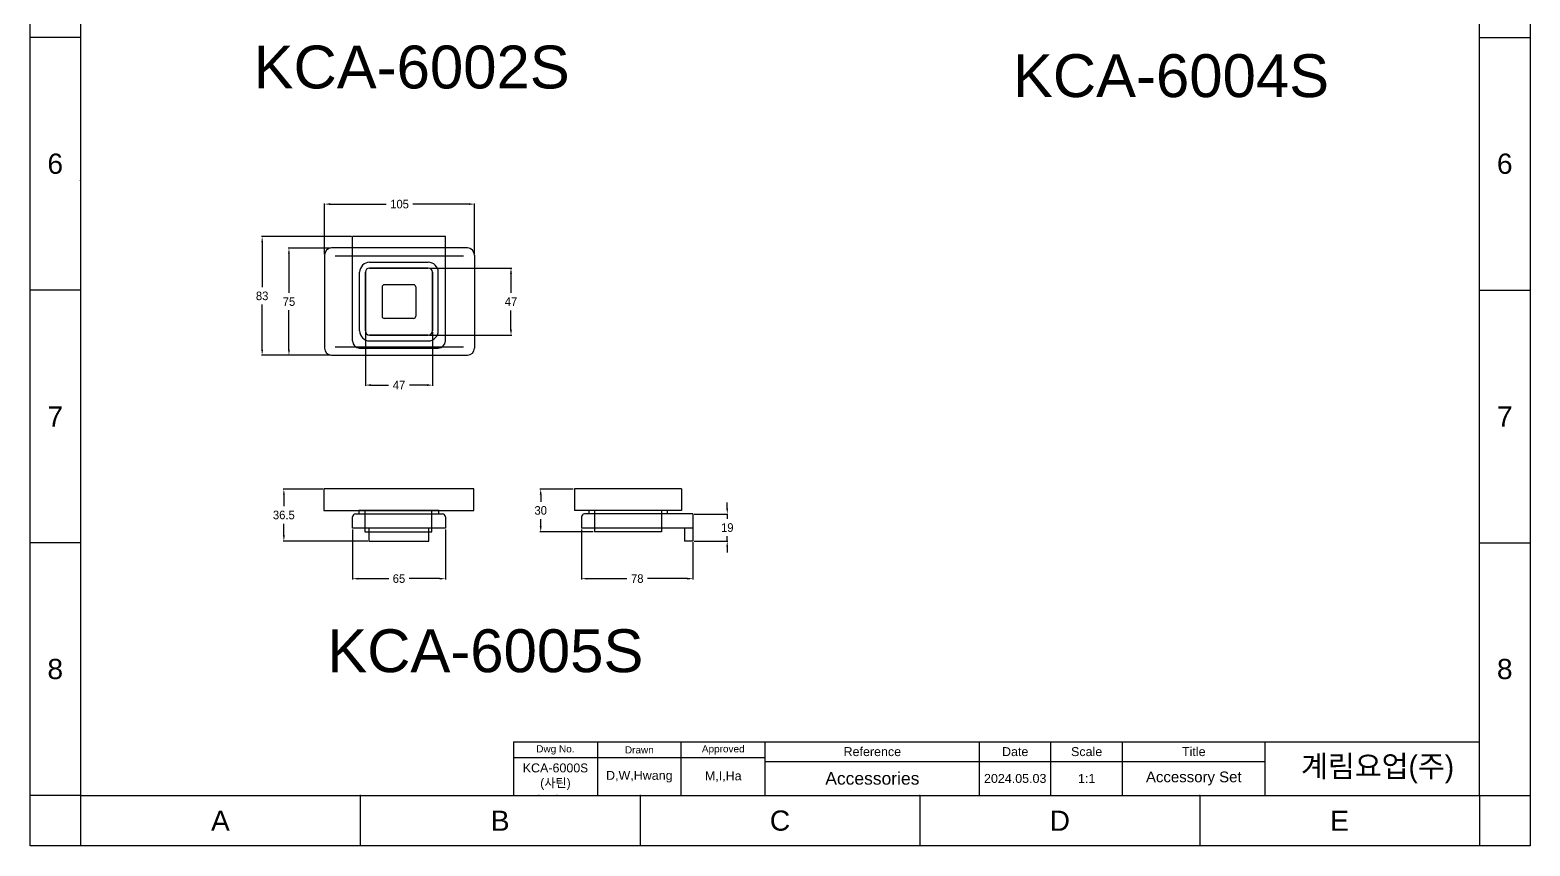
# Model space of a CAD drawing. Header units: millimetres. Extents: x 4953 to 6003, y 1069 to 2553.
# Drawn here: x 4953 to 6003, y 1069 to 1639 of the extents above; entities that cross this region are included whole.
import ezdxf

# ---------------------------------------------------------------- set-up
doc = ezdxf.new("R2010")
doc.units = ezdxf.units.MM
doc.linetypes.add('CENTERX2', pattern=[101.6, 63.5, -12.7, 12.7, -12.7])
for name, color, linetype in [('DIM', 3, 'Continuous'), ('FORM', 7, 'Continuous'), ('hatch', 2, 'Continuous'), ('TEXT', 2, 'Continuous')]:
    doc.layers.add(name, color=color, linetype=linetype)
doc.styles.add('INUS_FONT', font='Gulim.ttf')
doc.styles.get("Standard").update_dxf_attribs({"font": 'arial.ttf'})
doc.dimstyles.new('시공도 스타일', dxfattribs={"dimscale": 0, "dimtxt": 2, "dimasz": 2, "dimexe": 0.5, "dimexo": 0.8, "dimtad": 1, "dimtih": 1, "dimtoh": 1, "dimdec": 1, "dimdsep": 46, "dimtxsty": 'INUS_FONT', "dimcen": 0, "dimclrd": 3, "dimclre": 3, "dimclrt": 4, "dimadec": 0, "dimazin": 0, "dimtfac": 1, "dimtdec": 1, "dimtmove": 0, "dimatfit": 3, "dimfxl": 1, "dimarcsym": 0})

# ---------------------------------------------------------------- blocks, each defined once
blk = doc.blocks.new('*D17')
at = {"layer": 'Defpoints', "color": 0, "ltscale": 1.5, "transparency": 16777216}
for p in [(5417.5, 1300.8), (5417.5, 1281.8), (5441.5, 1281.8)]:
    blk.add_point(p, dxfattribs=at)
at = {"layer": 'DIM', "color": 3, "lineweight": -2, "ltscale": 1.5, "transparency": 16777216}
for p, q in [((5441.5, 1304.8), (5441.5, 1308.8)), ((5418.3, 1300.8), (5442, 1300.8)), ((5441.5, 1300.8), (5441.5, 1297.4)), ((5418.3, 1281.8), (5442, 1281.8)), ((5441.5, 1281.8), (5441.5, 1285.2)), ((5441.5, 1277.8), (5441.5, 1273.8))]:
    blk.add_line(p, q, dxfattribs=at)
at = {"layer": 'DIM', "color": 3, "ltscale": 1.5, "transparency": 16777216}
for points in [[(5440.8, 1304.8), (5442.1, 1304.8), (5441.5, 1300.8)], [(5440.8, 1277.8), (5442.1, 1277.8), (5441.5, 1281.8)]]:
    blk.add_solid(points, dxfattribs=at)
at = {"layer": 'DIM', "color": 4, "ltscale": 1.5, "transparency": 16777216, "insert": (5441.5, 1291.3), "char_height": 6, "attachment_point": 5, "style": 'INUS_FONT'}
blk.add_mtext('19', dxfattribs=at)
blk = doc.blocks.new('*D16')
at = {"layer": 'Defpoints', "color": 0, "ltscale": 1.5, "transparency": 16777216}
for p in [(5334.5, 1318.3), (5310.9, 1288.3), (5348.5, 1288.3)]:
    blk.add_point(p, dxfattribs=at)
at = {"layer": 'DIM', "color": 3, "lineweight": -2, "ltscale": 1.5, "transparency": 16777216}
for p, q in [((5333.7, 1318.3), (5310.4, 1318.3)), ((5310.9, 1314.3), (5310.9, 1309.4)), ((5310.9, 1292.3), (5310.9, 1297.3)), ((5347.7, 1288.3), (5310.4, 1288.3))]:
    blk.add_line(p, q, dxfattribs=at)
at = {"layer": 'DIM', "color": 3, "ltscale": 1.5, "transparency": 16777216}
for points in [[(5310.2, 1314.3), (5311.6, 1314.3), (5310.9, 1318.3)], [(5310.2, 1292.3), (5311.6, 1292.3), (5310.9, 1288.3)]]:
    blk.add_solid(points, dxfattribs=at)
at = {"layer": 'DIM', "color": 4, "ltscale": 1.5, "transparency": 16777216, "insert": (5310.9, 1303.3), "char_height": 6, "attachment_point": 5, "style": 'INUS_FONT'}
blk.add_mtext('30', dxfattribs=at)
blk = doc.blocks.new('*D18')
at = {"layer": 'Defpoints', "color": 0, "ltscale": 1.5, "transparency": 16777216}
for p in [(5159.2, 1318.3), (5131.1, 1281.8), (5190.7, 1281.8)]:
    blk.add_point(p, dxfattribs=at)
at = {"layer": 'DIM', "color": 3, "lineweight": -2, "ltscale": 1.5, "transparency": 16777216}
for p, q in [((5158.4, 1318.3), (5130.6, 1318.3)), ((5131.1, 1314.3), (5131.1, 1306.2)), ((5131.1, 1285.8), (5131.1, 1294)), ((5189.9, 1281.8), (5130.6, 1281.8))]:
    blk.add_line(p, q, dxfattribs=at)
at = {"layer": 'DIM', "color": 3, "ltscale": 1.5, "transparency": 16777216}
for points in [[(5130.5, 1314.3), (5131.8, 1314.3), (5131.1, 1318.3)], [(5130.5, 1285.8), (5131.8, 1285.8), (5131.1, 1281.8)]]:
    blk.add_solid(points, dxfattribs=at)
at = {"layer": 'DIM', "color": 4, "ltscale": 1.5, "transparency": 16777216, "insert": (5131.1, 1300.1), "char_height": 6, "attachment_point": 5, "style": 'INUS_FONT'}
blk.add_mtext('36.5', dxfattribs=at)
blk = doc.blocks.new('*D19')
at = {"layer": 'Defpoints', "color": 0, "ltscale": 1.5, "transparency": 16777216}
for p in [(5179.2, 1494.9), (5115.9, 1411.9), (5164.6, 1411.9)]:
    blk.add_point(p, dxfattribs=at)
at = {"layer": 'DIM', "color": 3, "lineweight": -2, "ltscale": 1.5, "transparency": 16777216}
for p, q in [((5178.4, 1494.9), (5115.4, 1494.9)), ((5115.9, 1490.9), (5115.9, 1459.5)), ((5115.9, 1415.9), (5115.9, 1447.4)), ((5163.8, 1411.9), (5115.4, 1411.9))]:
    blk.add_line(p, q, dxfattribs=at)
at = {"layer": 'DIM', "color": 3, "ltscale": 1.5, "transparency": 16777216}
for points in [[(5115.3, 1490.9), (5116.6, 1490.9), (5115.9, 1494.9)], [(5115.3, 1415.9), (5116.6, 1415.9), (5115.9, 1411.9)]]:
    blk.add_solid(points, dxfattribs=at)
at = {"layer": 'DIM', "color": 4, "ltscale": 1.5, "transparency": 16777216, "insert": (5115.9, 1453.4), "char_height": 6, "attachment_point": 5, "style": 'INUS_FONT'}
blk.add_mtext('83', dxfattribs=at)
blk = doc.blocks.new('*D20')
at = {"layer": 'Defpoints', "color": 0, "ltscale": 1.5, "transparency": 16777216}
for p in [(5164.6, 1486.9), (5134.7, 1411.9), (5164.6, 1411.9)]:
    blk.add_point(p, dxfattribs=at)
at = {"layer": 'DIM', "color": 3, "lineweight": -2, "ltscale": 1.5, "transparency": 16777216}
for p, q in [((5163.8, 1486.9), (5134.2, 1486.9)), ((5134.7, 1482.9), (5134.7, 1455.5)), ((5134.7, 1415.9), (5134.7, 1443.4)), ((5163.8, 1411.9), (5134.2, 1411.9))]:
    blk.add_line(p, q, dxfattribs=at)
at = {"layer": 'DIM', "color": 3, "ltscale": 1.5, "transparency": 16777216}
for points in [[(5134, 1482.9), (5135.3, 1482.9), (5134.7, 1486.9)], [(5134, 1415.9), (5135.3, 1415.9), (5134.7, 1411.9)]]:
    blk.add_solid(points, dxfattribs=at)
at = {"layer": 'DIM', "color": 4, "ltscale": 1.5, "transparency": 16777216, "insert": (5134.7, 1449.4), "char_height": 6, "attachment_point": 5, "style": 'INUS_FONT'}
blk.add_mtext('75', dxfattribs=at)
blk = doc.blocks.new('*D21')
at = {"layer": 'Defpoints', "color": 0, "ltscale": 1.5, "transparency": 16777216}
for p in [(5339.5, 1290.8), (5417.5, 1281.8), (5417.5, 1255.6)]:
    blk.add_point(p, dxfattribs=at)
at = {"layer": 'DIM', "color": 3, "lineweight": -2, "ltscale": 1.5, "transparency": 16777216}
for p, q in [((5339.5, 1290), (5339.5, 1255.1)), ((5417.5, 1281), (5417.5, 1255.1)), ((5343.5, 1255.6), (5371.3, 1255.6)), ((5413.5, 1255.6), (5385.7, 1255.6))]:
    blk.add_line(p, q, dxfattribs=at)
at = {"layer": 'DIM', "color": 3, "ltscale": 1.5, "transparency": 16777216}
for points in [[(5343.5, 1256.2), (5343.5, 1254.9), (5339.5, 1255.6)], [(5413.5, 1256.2), (5413.5, 1254.9), (5417.5, 1255.6)]]:
    blk.add_solid(points, dxfattribs=at)
at = {"layer": 'DIM', "color": 4, "ltscale": 1.5, "transparency": 16777216, "insert": (5378.5, 1255.6), "char_height": 6, "attachment_point": 5, "style": 'INUS_FONT'}
blk.add_mtext('78', dxfattribs=at)
blk = doc.blocks.new('*D22')
at = {"layer": 'Defpoints', "color": 0, "ltscale": 1.5, "transparency": 16777216}
for p in [(5264.6, 1517.6), (5159.6, 1481.9), (5264.6, 1481.9)]:
    blk.add_point(p, dxfattribs=at)
at = {"layer": 'DIM', "color": 3, "lineweight": -2, "ltscale": 1.5, "transparency": 16777216}
for p, q in [((5159.6, 1482.7), (5159.6, 1518.1)), ((5163.6, 1517.6), (5202.8, 1517.6)), ((5260.6, 1517.6), (5221.3, 1517.6)), ((5264.6, 1482.7), (5264.6, 1518.1))]:
    blk.add_line(p, q, dxfattribs=at)
at = {"layer": 'DIM', "color": 3, "ltscale": 1.5, "transparency": 16777216}
for points in [[(5163.6, 1518.3), (5163.6, 1517), (5159.6, 1517.6)], [(5260.6, 1518.3), (5260.6, 1517), (5264.6, 1517.6)]]:
    blk.add_solid(points, dxfattribs=at)
at = {"layer": 'DIM', "color": 4, "ltscale": 1.5, "transparency": 16777216, "insert": (5212.1, 1517.6), "char_height": 6, "attachment_point": 5, "style": 'INUS_FONT'}
blk.add_mtext('105', dxfattribs=at)
blk = doc.blocks.new('*D23')
at = {"layer": 'Defpoints', "color": 0, "ltscale": 1.5, "transparency": 16777216}
for p in [(5179.2, 1290.8), (5244.2, 1290.8), (5244.2, 1255.6)]:
    blk.add_point(p, dxfattribs=at)
at = {"layer": 'DIM', "color": 3, "lineweight": -2, "ltscale": 1.5, "transparency": 16777216}
for p, q in [((5179.2, 1290), (5179.2, 1255.1)), ((5244.2, 1290), (5244.2, 1255.1)), ((5183.2, 1255.6), (5204.5, 1255.6)), ((5240.2, 1255.6), (5218.9, 1255.6))]:
    blk.add_line(p, q, dxfattribs=at)
at = {"layer": 'DIM', "color": 3, "ltscale": 1.5, "transparency": 16777216}
for points in [[(5183.2, 1256.2), (5183.2, 1254.9), (5179.2, 1255.6)], [(5240.2, 1256.2), (5240.2, 1254.9), (5244.2, 1255.6)]]:
    blk.add_solid(points, dxfattribs=at)
at = {"layer": 'DIM', "color": 4, "ltscale": 1.5, "transparency": 16777216, "insert": (5211.7, 1255.6), "char_height": 6, "attachment_point": 5, "style": 'INUS_FONT'}
blk.add_mtext('65', dxfattribs=at)
blk = doc.blocks.new('*D24')
at = {"layer": 'Defpoints', "color": 0, "ltscale": 1.5, "transparency": 16777216}
for p in [(5232.2, 1472.9), (5232.2, 1425.9), (5290.1, 1425.9)]:
    blk.add_point(p, dxfattribs=at)
at = {"layer": 'DIM', "color": 3, "lineweight": -2, "ltscale": 1.5, "transparency": 16777216}
for p, q in [((5233, 1472.9), (5290.6, 1472.9)), ((5290.1, 1468.9), (5290.1, 1455.5)), ((5290.1, 1429.9), (5290.1, 1443.3)), ((5233, 1425.9), (5290.6, 1425.9))]:
    blk.add_line(p, q, dxfattribs=at)
at = {"layer": 'DIM', "color": 3, "ltscale": 1.5, "transparency": 16777216}
for points in [[(5289.4, 1468.9), (5290.8, 1468.9), (5290.1, 1472.9)], [(5289.4, 1429.9), (5290.8, 1429.9), (5290.1, 1425.9)]]:
    blk.add_solid(points, dxfattribs=at)
at = {"layer": 'DIM', "color": 4, "ltscale": 1.5, "transparency": 16777216, "insert": (5290.1, 1449.4), "char_height": 6, "attachment_point": 5, "style": 'INUS_FONT'}
blk.add_mtext('47', dxfattribs=at)
blk = doc.blocks.new('*D25')
at = {"layer": 'Defpoints', "color": 0, "ltscale": 1.5, "transparency": 16777216}
for p in [(5188.2, 1428.9), (5235.2, 1428.9), (5235.2, 1391)]:
    blk.add_point(p, dxfattribs=at)
at = {"layer": 'DIM', "color": 3, "lineweight": -2, "ltscale": 1.5, "transparency": 16777216}
for p, q in [((5188.2, 1428.1), (5188.2, 1390.5)), ((5235.2, 1428.1), (5235.2, 1390.5)), ((5192.2, 1391), (5204.3, 1391)), ((5231.2, 1391), (5219, 1391))]:
    blk.add_line(p, q, dxfattribs=at)
at = {"layer": 'DIM', "color": 3, "ltscale": 1.5, "transparency": 16777216}
for points in [[(5192.2, 1391.7), (5192.2, 1390.3), (5188.2, 1391)], [(5231.2, 1391.7), (5231.2, 1390.3), (5235.2, 1391)]]:
    blk.add_solid(points, dxfattribs=at)
at = {"layer": 'DIM', "color": 4, "ltscale": 1.5, "transparency": 16777216, "insert": (5211.7, 1391), "char_height": 6, "attachment_point": 5, "style": 'INUS_FONT'}
blk.add_mtext('47', dxfattribs=at)

msp = doc.modelspace()

# ---------------------------------------------------------------- linework, layer by layer
for p, q in [((4988.76, 2518.04), (4988.76, 1103.9)), ((5968.05, 1103.9), (5968.05, 2518.04)), ((4988.76, 1634.2), (4953.41, 1634.2)), ((5968.05, 1634.2), (6003.41, 1634.2)), ((4988.76, 1457.43), (4953.41, 1457.43)), ((5968.05, 1457.43), (6003.41, 1457.43)), ((4988.76, 1280.67), (4953.41, 1280.67)), ((5968.05, 1280.67), (6003.41, 1280.67)), ((4988.76, 1103.9), (4953.41, 1103.9)), ((4988.76, 1103.9), (5968.05, 1103.9)), ((4988.76, 1103.9), (4988.76, 1068.55)), ((5184.62, 1103.9), (5184.62, 1068.55)), ((5380.48, 1103.9), (5380.48, 1068.55)), ((5576.34, 1103.9), (5576.34, 1068.55)), ((5772.19, 1103.9), (5772.19, 1068.55)), ((5968.05, 1103.9), (5968.05, 1068.55)), ((5968.05, 1103.9), (6003.41, 1103.9))]:
    msp.add_line(p, q)
at = {"ltscale": 1.5}
for p, q in [((5244.17, 1494.93), (5179.17, 1494.93)), ((5179.17, 1421.93), (5179.17, 1494.93)), ((5244.17, 1421.93), (5244.17, 1494.93)), ((5191.17, 1476.93), (5232.17, 1476.93)), ((5191.17, 1472.93), (5232.17, 1472.93)), ((5184.17, 1428.93), (5184.17, 1469.93)), ((5188.17, 1428.93), (5188.17, 1469.93)), ((5235.17, 1428.93), (5235.17, 1469.93)), ((5239.17, 1428.93), (5239.17, 1469.93)), ((5191.17, 1425.93), (5232.17, 1425.93)), ((5191.17, 1421.93), (5232.17, 1421.93)), ((5184.17, 1416.93), (5239.17, 1416.93)), ((5239.17, 1303.33), (5184.17, 1303.33)), ((5344.5, 1303.33), (5344.5, 1300.83)), ((5399.5, 1303.33), (5344.5, 1303.33)), ((5399.5, 1303.33), (5399.5, 1300.83)), ((5339.5, 1298.83), (5339.5, 1290.83)), ((5417.5, 1300.83), (5341.5, 1300.83)), ((5417.5, 1300.83), (5417.5, 1281.83)), ((5417.5, 1290.83), (5339.5, 1290.83)), ((5411.5, 1290.83), (5411.5, 1281.83)), ((5417.5, 1281.83), (5411.5, 1281.83))]:
    msp.add_line(p, q, dxfattribs=at)
at = {"color": 4, "ltscale": 1.5}
for p, q in [((5159.55, 1481.93), (5159.55, 1416.93)), ((5259.55, 1486.93), (5164.55, 1486.93)), ((5256.94, 1481.33), (5167.12, 1481.33)), ((5264.55, 1481.93), (5264.55, 1416.93)), ((5232.17, 1472.93), (5191.17, 1472.93)), ((5188.17, 1469.93), (5188.17, 1428.93)), ((5199.92, 1459.68), (5199.92, 1439.18)), ((5221.92, 1461.18), (5201.42, 1461.18)), ((5223.42, 1459.68), (5223.42, 1439.18)), ((5235.17, 1469.93), (5235.17, 1428.93)), ((5221.92, 1437.68), (5201.42, 1437.68)), ((5256.94, 1417.53), (5167.12, 1417.53)), ((5232.17, 1425.93), (5191.17, 1425.93)), ((5164.55, 1411.93), (5259.55, 1411.93)), ((5334.5, 1318.33), (5334.5, 1303.33)), ((5409.5, 1318.33), (5334.5, 1318.33)), ((5409.5, 1318.33), (5409.5, 1303.33)), ((5239.67, 1303.33), (5183.67, 1303.33)), ((5409.5, 1303.33), (5334.5, 1303.33)), ((5348.5, 1303.33), (5348.5, 1288.33)), ((5395.5, 1303.33), (5395.5, 1288.33)), ((5395.5, 1288.33), (5348.5, 1288.33))]:
    msp.add_line(p, q, dxfattribs=at)
at = {"color": 4, "linetype": 'ByBlock'}
for p, q in [((5264.17, 1318.33), (5159.17, 1318.33)), ((5159.17, 1318.33), (5159.17, 1303.33)), ((5264.17, 1303.33), (5264.17, 1318.33)), ((5159.17, 1303.33), (5264.17, 1303.33)), ((5187.79, 1303.33), (5187.79, 1288.33)), ((5234.79, 1288.33), (5234.79, 1303.33)), ((5187.79, 1288.33), (5234.79, 1288.33))]:
    msp.add_line(p, q, dxfattribs=at)
at = {"color": 0, "linetype": 'ByBlock'}
for p, q in [((5211.67, 1303.33), (5183.67, 1303.33)), ((5183.67, 1303.33), (5183.67, 1300.83)), ((5239.67, 1303.33), (5183.67, 1303.33)), ((5239.67, 1300.83), (5239.67, 1303.33)), ((5179.17, 1290.83), (5179.17, 1298.83)), ((5181.17, 1300.83), (5242.17, 1300.83)), ((5183.67, 1300.83), (5239.67, 1300.83)), ((5244.17, 1298.83), (5244.17, 1290.83)), ((5244.17, 1290.83), (5179.17, 1290.83)), ((5211.67, 1290.83), (5190.67, 1290.83)), ((5190.67, 1290.83), (5190.67, 1281.83)), ((5190.67, 1281.83), (5232.67, 1281.83)), ((5232.67, 1281.83), (5232.67, 1290.83))]:
    msp.add_line(p, q, dxfattribs=at)
msp.add_lwpolyline([(4953.41, 2553.39), (6003.41, 2553.39), (6003.41, 1068.55), (4953.41, 1068.55)], close=True)
at = {"color": 4, "ltscale": 1.5}
for centre, radius, start, end in [((5164.55, 1481.93), 5, 90, 180), ((5259.55, 1481.93), 5, 0, 90), ((5191.17, 1469.93), 3, 90, 180), ((5232.17, 1469.93), 3, 0, 90), ((5201.42, 1459.68), 1.5, 90, 180), ((5221.92, 1459.68), 1.5, 0, 90), ((5201.42, 1439.18), 1.5, 180, 270), ((5221.92, 1439.18), 1.5, 270, 0), ((5191.17, 1428.93), 3, 180, 270), ((5232.17, 1428.93), 3, 270, 0), ((5164.55, 1416.93), 5, 180, 270), ((5259.55, 1416.93), 5, 270, 0)]:
    msp.add_arc(centre, radius, start, end, dxfattribs=at)
at = {"ltscale": 1.5}
for centre, radius, start, end in [((5191.17, 1469.93), 7, 90, 180), ((5191.17, 1469.93), 3, 90, 180), ((5232.17, 1469.93), 7, 0, 90), ((5232.17, 1469.93), 3, 0, 90), ((5191.17, 1428.93), 7, 180, 270), ((5191.17, 1428.93), 3, 180, 270), ((5232.17, 1428.93), 3, 270, 0), ((5232.17, 1428.93), 7, 270, 0), ((5184.17, 1421.93), 5, 180, 270), ((5239.17, 1421.93), 5, 270, 0), ((5341.5, 1298.83), 2, 90, 180)]:
    msp.add_arc(centre, radius, start, end, dxfattribs=at)
at = {"color": 0, "linetype": 'ByBlock'}
for centre, start, end in [((5181.17, 1298.83), 90, 180), ((5242.17, 1298.83), 0, 90)]:
    msp.add_arc(centre, 2, start, end, dxfattribs=at)
for p in [(6003.41, 1634.2), (4988.76, 1534.2), (4988.76, 1457.43), (6003.41, 1457.43), (4988.76, 1280.67), (6003.41, 1280.67), (5184.62, 1103.9), (5309.62, 1103.9), (5322.12, 1103.9), (5380.48, 1103.9), (5576.34, 1103.9), (5772.19, 1103.9)]:
    msp.add_point(p)
at = {"layer": 'FORM'}
for p, q in [((5291.8, 1141.4), (5968.05, 1141.4)), ((5291.8, 1141.4), (5291.8, 1103.9)), ((5350.55, 1141.4), (5350.55, 1103.9)), ((5409.3, 1103.9), (5409.3, 1141.4)), ((5468.05, 1103.9), (5468.05, 1141.4)), ((5618.05, 1103.9), (5618.05, 1141.4)), ((5618.05, 1103.9), (5618.05, 1141.4)), ((5618.05, 1103.9), (5618.05, 1141.4)), ((5668.05, 1103.9), (5668.05, 1141.4)), ((5718.05, 1103.9), (5718.05, 1141.4)), ((5818.05, 1103.9), (5818.05, 1141.4)), ((5468.05, 1130.15), (5291.8, 1130.15)), ((5468.05, 1127.65), (5818.05, 1127.65))]:
    msp.add_line(p, q, dxfattribs=at)
at = {"layer": 'TEXT'}
msp.add_point((5409.3, 1130.15), dxfattribs=at)

# ---------------------------------------------------------------- texts
at = {"char_height": 14.14, "attachment_point": 5}
for s, width, insert in [('6', 50, (4971.08, 1545.82)), ('6', 50, (5985.73, 1545.82)), ('7', 50, (4971.08, 1369.05)), ('7', 50, (5985.73, 1369.05)), ('8', 50, (4971.08, 1192.28)), ('8', 50, (5985.73, 1192.28)), ('A', 10, (5086.69, 1086.22)), ('B', 10, (5282.55, 1086.22)), ('C', 10, (5478.41, 1086.22)), ('D', 10, (5674.26, 1086.22)), ('E', 10, (5870.12, 1086.22))]:
    msp.add_mtext_dynamic_manual_height_columns(s, width=width, gutter_width=12.5, heights=[0], dxfattribs=dict(at, insert=insert))
at = {"layer": 'hatch', "char_height": 30, "attachment_point": 1}
for s, insert in [('KCA-6002S', (5109.94, 1628.56)), ('KCA-6004S', (5641.48, 1622.5)), ('KCA-6005S', (5161.49, 1220.14))]:
    msp.add_mtext_dynamic_manual_height_columns(s, width=210.7264, gutter_width=12.5, heights=[0], dxfattribs=dict(at, insert=insert))
at = {"layer": 'TEXT', "attachment_point": 5}
for s, width, insert, char_height in [('Dwg No.', 44.2361, (5321.18, 1135.77), 5), ('Drawn', 23.5, (5379.93, 1135.77), 5), ('Approved', 23.5, (5438.68, 1135.77), 5), ('Reference', 60, (5543.05, 1134.52), 6.25), ('Date', 20, (5643.05, 1134.52), 6.25), ('Scale', 20, (5693.05, 1134.52), 6.25), ('Title', 40, (5768.05, 1134.52), 6.25), ('KCA-6000{\\fGulim|b0|i0|c129|p50;S}\\P({\\fGulim|b0|i0|c129|p50;사틴)}', 23.5, (5321.18, 1117.02), 6.25), ('D,W,Hwang', 46.4141, (5379.93, 1117.02), 6.25), ('M,I,Ha', 23.5, (5438.68, 1117.02), 6.25), ('Accessories', 128.2482, (5543.05, 1115.77), 8.75), ('2024.05.03', 20, (5643.05, 1115.77), 6.25), ('1:1', 20, (5693.05, 1115.77), 6.25), ('Accessory Set', 108.8486, (5768.05, 1115.77), 7.5)]:
    msp.add_mtext_dynamic_manual_height_columns(s, width=width, gutter_width=12.5, heights=[0], dxfattribs=dict(at, insert=insert, char_height=char_height))
at = {"layer": 'TEXT', "linetype": 'CENTERX2', "insert": (5896.67, 1122.1), "char_height": 15, "attachment_point": 5}
msp.add_mtext_dynamic_manual_height_columns('{\\fHYGothic-Medium|b0|i0|c129|p18;계림요업(주)}', width=139.5892, gutter_width=12.5, heights=[0], dxfattribs=at)

# ---------------------------------------------------------------- dimensions: what is measured, and where the dimension line sits
at = {"layer": 'DIM', "ltscale": 1.5}
for base, p1, p2, picture, middle in [((5264.55, 1517.63), (5159.55, 1481.93), (5264.55, 1481.93), '*D22', (5212.05, 1517.63)), ((5235.17, 1391), (5188.17, 1428.93), (5235.17, 1428.93), '*D25', (5211.67, 1391)), ((5244.17, 1255.56), (5179.17, 1290.83), (5244.17, 1290.83), '*D23', (5211.67, 1255.56)), ((5417.5, 1255.56), (5339.5, 1290.83), (5417.5, 1281.83), '*D21', (5378.5, 1255.56))]:
    dim = msp.add_linear_dim(base=base, p1=p1, p2=p2, dimstyle='시공도 스타일', override={"dimscale": 1, "dimtxt": 6, "dimasz": 4, "dimgap": 3, "dimtad": 0}, dxfattribs=at)
    dim.commit()
    dim.dimension.update_dxf_attribs({"geometry": picture, "text_midpoint": middle})
for base, p1, p2, angle, picture, middle in [((5115.92, 1411.93), (5179.17, 1494.93), (5164.55, 1411.93), 90, '*D19', (5115.92, 1453.43)), ((5310.91, 1288.33), (5334.5, 1318.33), (5348.5, 1288.33), 270, '*D16', (5310.91, 1303.33)), ((5441.45, 1281.83), (5417.5, 1300.83), (5417.5, 1281.83), 270, '*D17', (5441.45, 1291.33))]:
    dim = msp.add_linear_dim(base=base, p1=p1, p2=p2, angle=angle, dimstyle='시공도 스타일', override={"dimscale": 1, "dimtxt": 6, "dimasz": 4, "dimgap": 3, "dimtad": 0}, dxfattribs=at)
    dim.commit()
    dim.dimension.update_dxf_attribs({"geometry": picture, "text_midpoint": middle, "dimtype": 160})
for base, p1, p2, picture, middle in [((5134.68, 1411.93), (5164.55, 1486.93), (5164.55, 1411.93), '*D20', (5134.68, 1449.43)), ((5290.11, 1425.93), (5232.17, 1472.93), (5232.17, 1425.93), '*D24', (5290.11, 1449.43)), ((5131.12, 1281.83), (5159.17, 1318.33), (5190.67, 1281.83), '*D18', (5131.12, 1300.08))]:
    dim = msp.add_linear_dim(base=base, p1=p1, p2=p2, angle=90, dimstyle='시공도 스타일', override={"dimscale": 1, "dimtxt": 6, "dimasz": 4, "dimgap": 3, "dimtad": 0}, dxfattribs=at)
    dim.commit()
    dim.dimension.update_dxf_attribs({"geometry": picture, "text_midpoint": middle})

doc.saveas('drawing.dxf')
